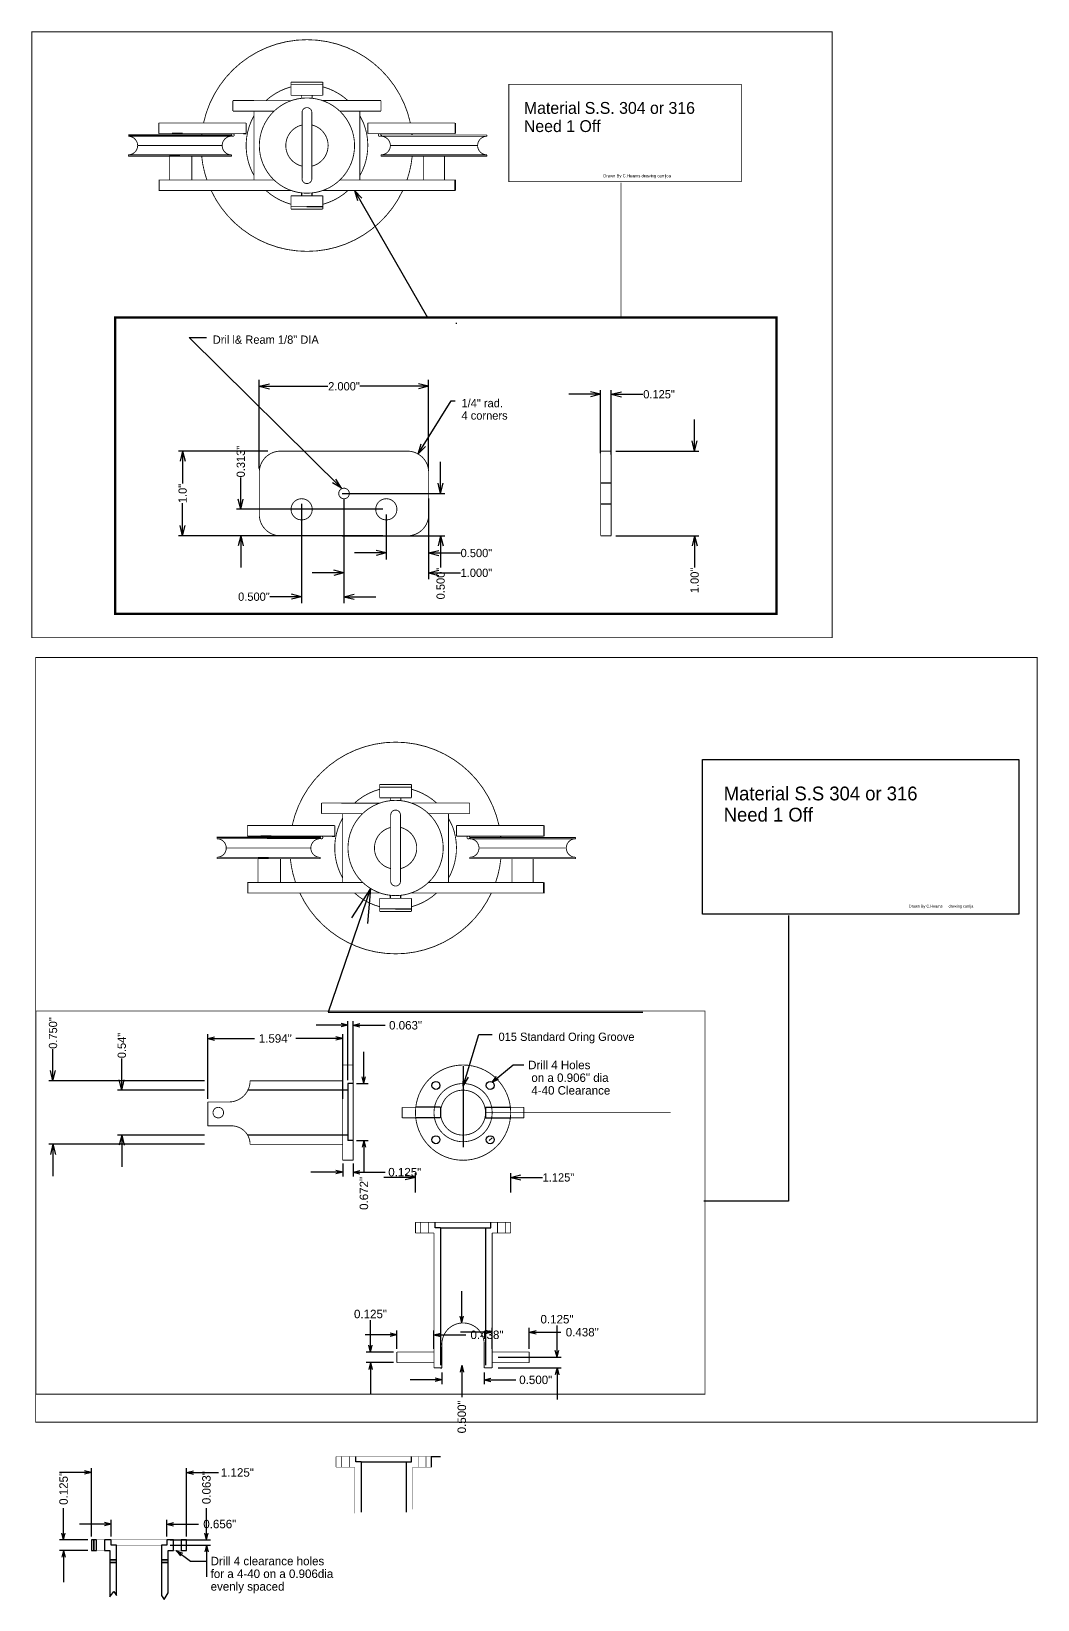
# Model space of a CAD drawing. Extents: x 6.1 to 72.1, y 39.6 to 86.4.
# Drawn here: x 18.51 to 30.4, y 39.56 to 58.08 of the extents above; entities that cross this region are included whole.
import ezdxf
from ezdxf.enums import TextEntityAlignment as Align

# ---------------------------------------------------------------- set-up
doc = ezdxf.new("R2010")
doc.units = 0
doc.linetypes.add('DOTS', pattern=[0])
doc.layers.add('LAYER01', color=7, linetype='CONTINUOUS')

# ---------------------------------------------------------------- blocks, each defined once
blk = doc.blocks.new('OPENARROW')
at = {"layer": 'LAYER01', "color": 0, "linetype": 'CONTINUOUS'}
for q in [(2, 0.5), (2, -0.5)]:
    blk.add_line((0, 0), q, dxfattribs=at)

msp = doc.modelspace()

# ---------------------------------------------------------------- linework, layer by layer
at = {"layer": 'LAYER01', "color": 0, "linetype": 'CONTINUOUS'}
for p, q in [((20.297, 56.875), (20.172, 56.875)), ((21.016, 56.875), (21.047, 56.875)), ((23.516, 57), (23.516, 56.875)), ((20.875, 56.859), (19.656, 56.859)), ((20.25, 56.859), (20.875, 56.859)), ((20.875, 56.859), (20.875, 56.845)), ((22.641, 56.859), (22.641, 56.844)), ((20.266, 56.609), (20.141, 56.609)), ((23.516, 56.328), (23.516, 56.203)), ((21.703, 56.172), (21.703, 56.141)), ((21.828, 56.141), (21.828, 56.172)), ((21.766, 56.016), (21.953, 56.016)), ((21.203, 52.919), (21.203, 53.966)), ((23.203, 52.919), (23.203, 53.966)), ((21.203, 53.891), (22.014, 53.891)), ((23.203, 53.891), (22.392, 53.891)), ((25.234, 53.797), (24.859, 53.797)), ((25.234, 53.102), (25.234, 53.847)), ((25.359, 53.087), (25.359, 53.847)), ((25.359, 53.797), (25.734, 53.797)), ((26.344, 53.125), (26.344, 53.5)), ((21.304, 53.125), (20.247, 53.125)), ((20.297, 53.125), (20.297, 52.741)), ((23.344, 52.625), (23.344, 53)), ((25.415, 53.125), (26.394, 53.125)), ((20.984, 52.438), (20.984, 52.812)), ((22.181, 52.625), (23.394, 52.625)), ((20.297, 52.125), (20.297, 52.509)), ((22.663, 52.438), (20.934, 52.438)), ((21.703, 52.502), (21.703, 51.331)), ((22.203, 52.565), (22.203, 51.612)), ((22.203, 52.502), (22.203, 51.331)), ((23.203, 52.565), (23.203, 51.612)), ((22.703, 52.377), (22.703, 51.847)), ((23.203, 52.377), (23.203, 51.847)), ((21.304, 52.125), (20.247, 52.125)), ((22.663, 52.125), (20.934, 52.125)), ((20.984, 52.125), (20.984, 51.75)), ((22.181, 52.125), (23.394, 52.125)), ((23.344, 52.125), (23.344, 51.75)), ((25.415, 52.125), (26.394, 52.125)), ((26.344, 52.125), (26.344, 51.75)), ((22.703, 51.922), (22.328, 51.922)), ((23.203, 51.922), (23.578, 51.922)), ((22.203, 51.688), (21.828, 51.688)), ((23.203, 51.688), (23.578, 51.688)), ((21.703, 51.406), (21.328, 51.406)), ((22.203, 51.406), (22.578, 51.406)), ((21.922, 48.562), (20.703, 48.562)), ((21.344, 48.578), (21.219, 48.578)), ((21.297, 48.562), (21.922, 48.562)), ((21.922, 48.562), (21.922, 48.548)), ((22.062, 48.578), (22.094, 48.578)), ((23.688, 48.562), (23.688, 48.547)), ((24.562, 48.703), (24.562, 48.578)), ((21.312, 48.312), (21.188, 48.312)), ((24.562, 48.031), (24.562, 47.906)), ((22.75, 47.875), (22.75, 47.844)), ((22.875, 47.844), (22.875, 47.875)), ((22.812, 47.719), (23, 47.719)), ((27.453, 47.641), (27.453, 44.266)), ((22.25, 46.344), (21.875, 46.344)), ((22.25, 45.696), (22.25, 46.394)), ((22.312, 45.696), (22.312, 46.394)), ((22.312, 46.344), (22.688, 46.344)), ((20.594, 45.477), (20.594, 46.237)), ((20.594, 46.188), (21.148, 46.188)), ((22.188, 46.188), (21.633, 46.188)), ((22.188, 45.477), (22.188, 46.237)), ((18.766, 45.688), (18.766, 46.062)), ((19.578, 45.578), (19.578, 45.953)), ((22.438, 45.656), (22.438, 46.031)), ((23.609, 45.859), (23.609, 44.906)), ((20.554, 45.688), (18.716, 45.688)), ((20.554, 45.578), (19.528, 45.578)), ((22.352, 45.656), (22.488, 45.656)), ((23.344, 45.375), (23.344, 45.25)), ((23.875, 45.375), (23.875, 45.25)), ((20.554, 45.047), (19.528, 45.047)), ((19.578, 45.047), (19.578, 44.672)), ((23.919, 44.981), (23.952, 45.014)), ((20.554, 44.938), (18.716, 44.938)), ((18.766, 44.938), (18.766, 44.562)), ((22.352, 44.984), (22.488, 44.984)), ((22.438, 44.984), (22.438, 44.609)), ((22.188, 44.71), (22.188, 44.559)), ((22.312, 44.71), (22.312, 44.559)), ((22.188, 44.609), (21.812, 44.609)), ((22.312, 44.609), (22.688, 44.609)), ((23.047, 44.547), (22.672, 44.547)), ((23.047, 44.368), (23.047, 44.597)), ((24.172, 44.368), (24.172, 44.597)), ((24.172, 44.547), (24.547, 44.547)), ((27.453, 44.266), (26.453, 44.266)), ((23.594, 42.828), (23.594, 43.203)), ((22.516, 42.484), (22.516, 42.859)), ((24.719, 42.422), (24.719, 42.797)), ((22.828, 42.688), (22.453, 42.688)), ((22.828, 42.524), (22.828, 42.737)), ((23.266, 42.524), (23.266, 42.737)), ((23.266, 42.688), (23.641, 42.688)), ((23.953, 42.719), (23.578, 42.719)), ((23.953, 42.524), (23.953, 42.769)), ((24.391, 42.524), (24.391, 42.769)), ((24.391, 42.719), (24.766, 42.719)), ((22.788, 42.484), (22.466, 42.484)), ((24.024, 42.422), (24.769, 42.422)), ((22.788, 42.359), (22.466, 42.359)), ((22.516, 42.359), (22.516, 41.984)), ((23.344, 42.297), (23.359, 42.297)), ((23.359, 42.241), (23.359, 42.106)), ((23.594, 42.328), (23.594, 41.953)), ((23.859, 42.241), (23.859, 42.106)), ((24.024, 42.297), (24.769, 42.297)), ((24.719, 42.297), (24.719, 41.922)), ((23.359, 42.156), (22.984, 42.156)), ((23.859, 42.156), (24.234, 42.156)), ((23.234, 41.25), (23.234, 41.125)), ((23.234, 41.25), (23.344, 41.25)), ((19.219, 41.062), (18.844, 41.062)), ((19.219, 40.306), (19.219, 41.112)), ((20.344, 40.306), (20.344, 41.112)), ((20.344, 41.062), (20.719, 41.062)), ((18.891, 40.266), (18.891, 40.641)), ((20.578, 40.266), (20.578, 40.641)), ((19.453, 40.453), (19.078, 40.453)), ((19.453, 40.306), (19.453, 40.503)), ((20.109, 40.306), (20.109, 40.503)), ((20.109, 40.453), (20.484, 40.453)), ((19.179, 40.266), (18.841, 40.266)), ((20.149, 40.266), (20.628, 40.266)), ((20.149, 40.203), (20.628, 40.203)), ((20.344, 40.266), (20.453, 40.266)), ((20.578, 40.203), (20.578, 39.828)), ((19.179, 40.141), (18.841, 40.141)), ((18.891, 40.141), (18.891, 39.766))]:
    msp.add_line(p, q, dxfattribs=at)
at = {"layer": 'LAYER01', "color": 0, "linetype": 'DOTS'}
for p, q in [((25.234, 52.75), (25.359, 52.75)), ((25.359, 52.5), (25.234, 52.5)), ((27.453, 47.641), (27.453, 44.609)), ((22.25, 45.578), (21.062, 45.578)), ((22.312, 45.656), (22.25, 45.656)), ((22.25, 45.656), (22.25, 44.984)), ((23.344, 45.375), (23.047, 45.375)), ((23.344, 45.25), (23.047, 45.25)), ((23.875, 45.375), (24.172, 45.375)), ((23.875, 45.25), (24.172, 45.25)), ((22.25, 45.047), (21.062, 45.047)), ((22.312, 44.984), (22.25, 44.984)), ((23.281, 43.953), (23.281, 44.016)), ((23.281, 43.953), (23.281, 44.016)), ((23.344, 43.953), (23.281, 43.953)), ((23.344, 43.953), (23.281, 43.953)), ((23.344, 43.953), (23.344, 42.328)), ((23.344, 43.953), (23.875, 43.953)), ((23.875, 43.953), (23.938, 43.953)), ((23.875, 43.938), (23.875, 42.328)), ((23.938, 43.953), (23.938, 44.016)), ((22.344, 41.188), (22.344, 41.25)), ((22.406, 41.188), (22.344, 41.188)), ((22.406, 41.188), (22.938, 41.188)), ((22.406, 41.188), (22.406, 40.594)), ((22.938, 41.188), (23, 41.188)), ((22.938, 41.188), (22.938, 40.594)), ((23, 41.188), (23, 41.25))]:
    msp.add_line(p, q, dxfattribs=at)
at = {"layer": 'LAYER01', "color": 0, "linetype": 'CONTINUOUS'}
for points, const_width in [([(18.516, 58.078), (27.969, 58.078), (27.969, 50.922), (18.516, 50.922)], 0.01), ([(24.151, 57.458), (26.896, 57.458), (26.896, 56.307), (24.151, 56.307)], 0.01), ([(19.501, 54.703), (27.312, 54.703), (27.312, 51.204), (19.501, 51.204)], 0.03), ([(18.562, 50.688), (30.391, 50.688), (30.391, 41.656), (18.562, 41.656)], 0.01), ([(18.566, 46.513), (26.466, 46.513), (26.466, 41.987), (18.566, 41.987)], 0.01)]:
    msp.add_lwpolyline(points, close=True, dxfattribs=dict(at, const_width=const_width))
at = {"layer": 'LAYER01', "color": 0, "linetype": 'CONTINUOUS', "const_width": 0.01}
for points in [[(22.987, 57.001, 0.805527), (20.544, 57.001, 0.805527)], [(21.577, 57.428, 0.119659), (21.28, 57.264, 0.119659)], [(22.25, 57.265, 0.118811), (21.955, 57.428, 0.118811)], [(22.328, 56.734, 1), (21.203, 56.734, 1), (22.328, 56.734, 1)], [(21.141, 57.089, 0.265174), (21.142, 56.377, 0.265174)], [(21.823, 57.125, 1), (21.708, 57.125, 1)], [(20.524, 56.876, 0.00344), (20.522, 56.859, 0.00344)], [(20.524, 56.876, 0.003442), (20.522, 56.859, 0.003442)], [(20.906, 56.859, 1), (20.875, 56.859, 1), (20.906, 56.859, 1)], [(21.701, 56.976, 0.774508), (21.705, 56.492, 0.774508)], [(21.826, 56.492, 0.774508), (21.83, 56.976, 0.774508)], [(22.389, 56.376, 0.228435), (22.434, 56.999, 0.228435)], [(22.641, 56.859, 1), (22.609, 56.859, 1), (22.641, 56.859, 1)], [(19.656, 56.625, 1), (19.656, 56.844, 1)], [(20.875, 56.845, 1), (20.875, 56.624, 1)], [(22.641, 56.625, 1), (22.641, 56.844, 1)], [(23.891, 56.844, 1), (23.891, 56.625, 1)], [(20.522, 56.608, 0.057238), (20.583, 56.33, 0.057238)], [(22.948, 56.33, 0.057552), (23.009, 56.61, 0.057552)], [(21.707, 56.344, 1.130655), (21.822, 56.358, 1.130655)], [(20.635, 56.201, 0.633668), (22.896, 56.201, 0.633668)], [(21.283, 56.202, 0.118714), (21.578, 56.041, 0.118714)], [(21.954, 56.041, 0.119185), (22.25, 56.203, 0.119185)], [(21.453, 53.125, 0.414214), (21.203, 52.875, 0.414214)], [(23.203, 52.875, 0.414214), (22.953, 53.125, 0.414214)], [(22.266, 52.625, 1), (22.141, 52.625, 1), (22.266, 52.625, 1)], [(22.266, 52.625, 1), (22.141, 52.625, 1), (22.266, 52.625, 1)], [(22.266, 52.625, 1), (22.141, 52.625, 1), (22.266, 52.625, 1)], [(22.266, 52.625, 1), (22.141, 52.625, 1), (22.266, 52.625, 1)], [(21.828, 52.438, 1), (21.578, 52.438, 1), (21.828, 52.438, 1)], [(22.828, 52.438, 1), (22.578, 52.438, 1), (22.828, 52.438, 1)], [(21.203, 52.375, 0.414214), (21.453, 52.125, 0.414214)], [(22.953, 52.125, 0.414214), (23.203, 52.375, 0.414214)], [(24.034, 48.704, 0.805527), (21.591, 48.704, 0.805527)], [(22.623, 49.131, 0.119659), (22.326, 48.967, 0.119659)], [(23.297, 48.969, 0.118811), (23.002, 49.131, 0.118811)], [(23.375, 48.438, 1), (22.25, 48.438, 1), (23.375, 48.438, 1)], [(22.187, 48.792, 0.265174), (22.189, 48.08, 0.265174)], [(22.87, 48.828, 1), (22.755, 48.828, 1)], [(20.703, 48.328, 1), (20.703, 48.547, 1)], [(21.57, 48.579, 0.00344), (21.569, 48.562, 0.00344)], [(21.571, 48.579, 0.003442), (21.569, 48.562, 0.003442)], [(21.922, 48.548, 1), (21.922, 48.327, 1)], [(21.953, 48.562, 1), (21.922, 48.562, 1), (21.953, 48.562, 1)], [(22.748, 48.679, 0.774508), (22.752, 48.195, 0.774508)], [(22.873, 48.195, 0.774508), (22.877, 48.679, 0.774508)], [(23.436, 48.079, 0.228435), (23.481, 48.702, 0.228435)], [(23.688, 48.562, 1), (23.656, 48.562, 1), (23.688, 48.562, 1)], [(23.688, 48.328, 1), (23.688, 48.547, 1)], [(24.938, 48.547, 1), (24.938, 48.328, 1)], [(21.569, 48.312, 0.057238), (21.63, 48.033, 0.057238)], [(23.995, 48.033, 0.057552), (24.056, 48.313, 0.057552)], [(22.754, 48.047, 1.130655), (22.869, 48.061, 1.130655)], [(21.682, 47.904, 0.633668), (23.943, 47.904, 0.633668)], [(22.329, 47.905, 0.118714), (22.625, 47.744, 0.118714)], [(23.001, 47.744, 0.119185), (23.297, 47.906, 0.119185)], [(24.172, 45.312, 1), (23.047, 45.312, 1), (24.172, 45.312, 1)], [(20.844, 45.438, 0.414214), (21.094, 45.688, 0.414214)], [(23.953, 45.312, 1), (23.266, 45.312, 1), (23.953, 45.312, 1)], [(23.875, 45.312, 1), (23.344, 45.312, 1), (23.875, 45.312, 1)], [(20.781, 45.312, 1), (20.656, 45.312, 1), (20.781, 45.312, 1)], [(21.094, 44.938, 0.414214), (20.875, 45.156, 0.414214)], [(23.859, 42.578, 1.064194), (23.361, 42.547, 1.064194)]]:
    msp.add_lwpolyline(points, format="xyb", dxfattribs=at)
at = {"layer": 'LAYER01', "color": 0, "linetype": 'CONTINUOUS'}
for points, const_width in [([(21.578, 57.484), (21.953, 57.484)], 0.01), ([(21.578, 57.453), (21.578, 57.484)], 0.01), ([(21.953, 57.453), (21.578, 57.453)], 0.01), ([(21.578, 57.453), (21.578, 57.328)], 0.01), ([(21.953, 57.484), (21.953, 57.453)], 0.01), ([(21.953, 57.328), (21.953, 57.453)], 0.01), ([(20.891, 57.141), (20.891, 57.266)], 0.01), ([(20.891, 57.266), (21.141, 57.266)], 0.01), ([(21.578, 57.265), (21.125, 57.265)], 0.01), ([(21.578, 57.328), (21.953, 57.328)], 0.01), ([(21.703, 57.297), (21.703, 57.328)], 0.01), ([(21.766, 57.328), (21.953, 57.328)], 0.01), ([(21.828, 57.297), (21.828, 57.328)], 0.01), ([(21.953, 57.266), (22.406, 57.266)], 0.01), ([(22.641, 57.266), (21.953, 57.266)], 0.01), ([(22.641, 57.141), (22.641, 57.266)], 0.01), ([(21.141, 57.141), (20.891, 57.141)], 0.01), ([(21.125, 57.141), (21.375, 57.141)], 0.01), ([(21.141, 56.328), (21.141, 57.141)], 0.01), ([(21.708, 57.125), (21.708, 56.344)], 0.01), ([(21.823, 57.125), (21.823, 56.344)], 0.01), ([(22.156, 57.141), (22.641, 57.141)], 0.01), ([(22.391, 57.141), (22.391, 56.328)], 0.01), ([(22.434, 56.999), (22.391, 57.085)], 0.01), ([(20.157, 57), (20.016, 57)], 0.01), ([(20.016, 57), (20.016, 56.875)], 0.01), ([(20.25, 56.875), (20.016, 56.875)], 0.01), ([(20.266, 56.875), (20.125, 56.875)], 0.01), ([(21.047, 57), (20.157, 57)], 0.01), ([(20.157, 56.875), (21.016, 56.875)], 0.01), ([(20.907, 56.875), (21.047, 56.875)], 0.01), ([(21.047, 56.875), (21.047, 57)], 0.01), ([(23.375, 57), (22.484, 57)], 0.01), ([(22.484, 56.875), (22.484, 57)], 0.01), ([(22.484, 56.875), (23.375, 56.875)], 0.01), ([(23.266, 56.875), (23.516, 56.875)], 0.01), ([(23.375, 57), (23.516, 57)], 0.01), ([(23.516, 56.875), (23.516, 57)], 0.01), ([(20.875, 56.859), (19.656, 56.859)], 0.01), ([(20.875, 56.845), (19.656, 56.845)], 0.01), ([(20.765, 56.734), (19.766, 56.734)], 0.01), ([(19.766, 56.734), (20.266, 56.734)], 0.01), ([(20.25, 56.859), (20.875, 56.859)], 0.01), ([(22.672, 56.859), (22.641, 56.859)], 0.01), ([(22.641, 56.844), (23.891, 56.844)], 0.01), ([(23.891, 56.859), (22.672, 56.859)], 0.01), ([(23.781, 56.734), (22.75, 56.734)], 0.01), ([(23.891, 56.859), (23.891, 56.845)], 0.01), ([(19.656, 56.609), (19.656, 56.625)], 0.01), ([(20.875, 56.624), (19.656, 56.624)], 0.01), ([(19.656, 56.609), (20.875, 56.609)], 0.01), ([(20.141, 56.609), (20.141, 56.359)], 0.01), ([(20.406, 56.609), (20.406, 56.359)], 0.01), ([(20.875, 56.624), (20.875, 56.609)], 0.01), ([(22.641, 56.625), (23.875, 56.625)], 0.01), ([(22.641, 56.625), (22.641, 56.609)], 0.01), ([(22.641, 56.609), (23.891, 56.609)], 0.01), ([(23.141, 56.609), (23.141, 56.359)], 0.01), ([(23.391, 56.609), (23.391, 56.359)], 0.01), ([(23.891, 56.624), (23.891, 56.609)], 0.01), ([(21.375, 56.328), (20.016, 56.328)], 0.01), ([(20.375, 56.328), (20.016, 56.328)], 0.01), ([(20.021, 56.328), (20.021, 56.203)], 0.01), ([(20.141, 56.391), (20.141, 56.328)], 0.01), ([(20.406, 56.391), (20.406, 56.328)], 0.01), ([(22.156, 56.328), (23.25, 56.328)], 0.01), ([(23.141, 56.484), (23.141, 56.328)], 0.01), ([(23.234, 56.328), (23.516, 56.328)], 0.01), ([(23.391, 56.469), (23.391, 56.328)], 0.01), ([(23.511, 56.203), (23.511, 56.328)], 0.01), ([(20.344, 56.203), (20.016, 56.203)], 0.01), ([(20.5, 56.203), (20.281, 56.203)], 0.01), ([(20.5, 56.203), (21.578, 56.203)], 0.01), ([(21.953, 56.141), (21.578, 56.141)], 0.01), ([(21.578, 56.141), (21.578, 56.016)], 0.01), ([(21.953, 56.203), (23.297, 56.203)], 0.01), ([(21.953, 56.016), (21.953, 56.141)], 0.01), ([(23.219, 56.203), (23.516, 56.203)], 0.01), ([(25.474, 56.297), (25.474, 54.719)], 0.01), ([(21.578, 56.016), (21.953, 56.016)], 0.01), ([(21.578, 56.016), (21.578, 55.984)], 0.01), ([(21.578, 55.984), (21.953, 55.984)], 0.01), ([(21.953, 55.984), (21.953, 56.016)], 0.01), ([(21.453, 53.125), (21.594, 53.125)], 0.01), ([(21.562, 53.125), (22.844, 53.125)], 0.01), ([(22.828, 53.125), (22.953, 53.125)], 0.01), ([(25.234, 52.125), (25.234, 53.125)], 0.01), ([(25.234, 53.125), (25.359, 53.125)], 0.01), ([(25.359, 53.125), (25.359, 52.125)], 0.01), ([(21.203, 52.891), (21.203, 52.359)], 0.01), ([(23.203, 52.359), (23.203, 52.891)], 0.01), ([(21.453, 52.125), (21.578, 52.125)], 0.01), ([(21.562, 52.125), (22.844, 52.125)], 0.01), ([(22.828, 52.125), (22.953, 52.125)], 0.01), ([(25.359, 52.125), (25.234, 52.125)], 0.01), ([(22.625, 49.188), (23, 49.188)], 0.01), ([(22.625, 49.156), (22.625, 49.188)], 0.01), ([(23, 49.156), (22.625, 49.156)], 0.01), ([(22.625, 49.156), (22.625, 49.031)], 0.01), ([(23, 49.188), (23, 49.156)], 0.01), ([(23, 49.031), (23, 49.156)], 0.01), ([(21.938, 48.844), (21.938, 48.969)], 0.01), ([(21.938, 48.969), (22.188, 48.969)], 0.01), ([(22.625, 48.968), (22.172, 48.968)], 0.01), ([(22.625, 49.031), (23, 49.031)], 0.01), ([(22.75, 49), (22.75, 49.031)], 0.01), ([(22.812, 49.031), (23, 49.031)], 0.01), ([(22.875, 49), (22.875, 49.031)], 0.01), ([(23.688, 48.969), (23, 48.969)], 0.01), ([(23, 48.969), (23.453, 48.969)], 0.01), ([(23.688, 48.844), (23.688, 48.969)], 0.01), ([(22.188, 48.844), (21.938, 48.844)], 0.01), ([(22.172, 48.844), (22.422, 48.844)], 0.01), ([(22.188, 48.031), (22.188, 48.844)], 0.01), ([(22.755, 48.828), (22.755, 48.047)], 0.01), ([(22.87, 48.828), (22.87, 48.047)], 0.01), ([(23.203, 48.844), (23.688, 48.844)], 0.01), ([(23.438, 48.844), (23.438, 48.031)], 0.01), ([(23.481, 48.702), (23.438, 48.788)], 0.01), ([(21.922, 48.562), (20.703, 48.562)], 0.01), ([(20.703, 48.562), (20.703, 48.547)], 0.01), ([(21.922, 48.548), (20.703, 48.548)], 0.01), ([(21.203, 48.703), (21.062, 48.703)], 0.01), ([(21.062, 48.703), (21.062, 48.578)], 0.01), ([(21.297, 48.578), (21.062, 48.578)], 0.01), ([(21.312, 48.578), (21.172, 48.578)], 0.01), ([(22.094, 48.703), (21.203, 48.703)], 0.01), ([(21.203, 48.578), (22.062, 48.578)], 0.01), ([(21.297, 48.562), (21.922, 48.562)], 0.01), ([(21.953, 48.578), (22.094, 48.578)], 0.01), ([(22.094, 48.578), (22.094, 48.703)], 0.01), ([(24.422, 48.703), (23.531, 48.703)], 0.01), ([(23.531, 48.578), (23.531, 48.703)], 0.01), ([(23.531, 48.578), (24.422, 48.578)], 0.01), ([(23.719, 48.562), (23.688, 48.562)], 0.01), ([(23.688, 48.547), (24.938, 48.547)], 0.01), ([(24.938, 48.562), (23.719, 48.562)], 0.01), ([(24.312, 48.578), (24.562, 48.578)], 0.01), ([(24.422, 48.703), (24.562, 48.703)], 0.01), ([(24.562, 48.578), (24.562, 48.703)], 0.01), ([(24.938, 48.562), (24.938, 48.548)], 0.01), ([(20.812, 48.438), (21.312, 48.438)], 0.01), ([(21.811, 48.438), (20.812, 48.438)], 0.01), ([(24.828, 48.438), (23.797, 48.438)], 0.01), ([(20.703, 48.312), (20.703, 48.328)], 0.01), ([(21.922, 48.327), (20.703, 48.327)], 0.01), ([(20.703, 48.312), (21.922, 48.312)], 0.01), ([(21.188, 48.312), (21.188, 48.062)], 0.01), ([(21.453, 48.312), (21.453, 48.062)], 0.01), ([(21.922, 48.327), (21.922, 48.312)], 0.01), ([(23.688, 48.328), (23.688, 48.312)], 0.01), ([(23.688, 48.328), (24.922, 48.328)], 0.01), ([(23.688, 48.312), (24.938, 48.312)], 0.01), ([(24.188, 48.312), (24.188, 48.062)], 0.01), ([(24.188, 48.188), (24.188, 48.031)], 0.01), ([(24.438, 48.312), (24.438, 48.062)], 0.01), ([(24.438, 48.172), (24.438, 48.031)], 0.01), ([(24.938, 48.327), (24.938, 48.312)], 0.01), ([(21.422, 48.031), (21.062, 48.031)], 0.01), ([(22.422, 48.031), (21.062, 48.031)], 0.01), ([(21.067, 48.031), (21.067, 47.906)], 0.01), ([(21.188, 48.094), (21.188, 48.031)], 0.01), ([(21.453, 48.094), (21.453, 48.031)], 0.01), ([(23.203, 48.031), (24.297, 48.031)], 0.01), ([(24.281, 48.031), (24.562, 48.031)], 0.01), ([(24.558, 47.906), (24.558, 48.031)], 0.01), ([(21.391, 47.906), (21.062, 47.906)], 0.01), ([(21.547, 47.906), (21.328, 47.906)], 0.01), ([(21.547, 47.906), (22.625, 47.906)], 0.01), ([(23, 47.844), (22.625, 47.844)], 0.01), ([(22.625, 47.844), (22.625, 47.719)], 0.01), ([(23, 47.906), (24.344, 47.906)], 0.01), ([(23, 47.719), (23, 47.844)], 0.01), ([(24.266, 47.906), (24.562, 47.906)], 0.01), ([(22.625, 47.719), (22.625, 47.688)], 0.01), ([(22.625, 47.719), (23, 47.719)], 0.01), ([(22.625, 47.688), (23, 47.688)], 0.01), ([(23, 47.688), (23, 47.719)], 0.01), ([(22.312, 45.875), (22.188, 45.875)], 0.01), ([(22.188, 45.875), (22.188, 44.75)], 0.01), ([(22.312, 44.75), (22.312, 45.875)], 0.01), ([(21.094, 45.688), (22.125, 45.688)], 0.01), ([(22.125, 45.688), (22.188, 45.688)], 0.01), ([(20.844, 45.438), (20.594, 45.438)], 0.01), ([(20.594, 45.156), (20.594, 45.438)], 0.01), ([(23.047, 45.375), (22.891, 45.375)], 0.01), ([(22.891, 45.375), (22.891, 45.25)], 0.01), ([(22.891, 45.25), (23.047, 45.25)], 0.01), ([(23.875, 45.312), (26.062, 45.312)], 0.005), ([(24.328, 45.375), (24.172, 45.375)], 0.01), ([(24.172, 45.25), (24.328, 45.25)], 0.01), ([(24.328, 45.25), (24.328, 45.375)], 0.01), ([(20.875, 45.156), (20.594, 45.156)], 0.01), ([(22.125, 44.938), (21.094, 44.938)], 0.01), ([(22.125, 44.938), (22.188, 44.938)], 0.01), ([(22.188, 44.75), (22.312, 44.75)], 0.01), ([(23.047, 43.891), (23.047, 44.016)], 0.01), ([(23.047, 44.016), (24.172, 44.016)], 0.01), ([(23.109, 43.891), (23.109, 44.016)], 0.01), ([(23.203, 43.891), (23.203, 44.016)], 0.01), ([(24.016, 43.891), (24.016, 44.016)], 0.01), ([(24.109, 43.891), (24.109, 44.016)], 0.01), ([(24.172, 44.016), (24.172, 43.891)], 0.01), ([(23.047, 43.891), (23.266, 43.891)], 0.01), ([(23.266, 43.891), (23.266, 43.344)], 0.01), ([(23.953, 43.891), (24.172, 43.891)], 0.01), ([(23.953, 43.891), (23.953, 43.391)], 0.01), ([(24.109, 43.891), (24.172, 43.891)], 0.01), ([(23.266, 43.344), (23.266, 42.297)], 0.01), ([(23.953, 43.391), (23.953, 42.297)], 0.01), ([(22.828, 42.484), (23.234, 42.484)], 0.01), ([(22.828, 42.484), (22.828, 42.359)], 0.01), ([(23.234, 42.484), (23.266, 42.484)], 0.01), ([(23.359, 42.547), (23.359, 42.297)], 0.01), ([(23.859, 42.578), (23.859, 42.297)], 0.01), ([(23.984, 42.484), (23.953, 42.484)], 0.01), ([(24.391, 42.484), (23.984, 42.484)], 0.01), ([(24.391, 42.484), (24.391, 42.359)], 0.01), ([(23.234, 42.359), (23.266, 42.359)], 0.01), ([(23.266, 42.297), (23.344, 42.297)], 0.01), ([(23.953, 42.297), (23.859, 42.297)], 0.01), ([(23.984, 42.359), (23.953, 42.359)], 0.01), ([(23.984, 42.359), (24.391, 42.359)], 0.01), ([(22.109, 41.25), (23.234, 41.25)], 0.005), ([(22.109, 41.125), (22.109, 41.25)], 0.005), ([(22.109, 41.125), (22.328, 41.125)], 0.005), ([(22.172, 41.125), (22.172, 41.25)], 0.005), ([(22.266, 41.125), (22.266, 41.25)], 0.005), ([(22.328, 41.125), (22.328, 40.578)], 0.005), ([(23.016, 41.125), (23.016, 40.625)], 0.005), ([(23.016, 41.125), (23.234, 41.125)], 0.005), ([(23.078, 41.125), (23.078, 41.25)], 0.005), ([(23.172, 41.125), (23.172, 41.25)], 0.005), ([(23.172, 41.125), (23.234, 41.125)], 0.005), ([(19.219, 40.266), (20.344, 40.266)], 0.005), ([(19.219, 40.141), (19.219, 40.266)], 0.005), ([(19.281, 40.141), (19.281, 40.266)], 0.005), ([(19.375, 40.141), (19.375, 40.266)], 0.005), ([(19.453, 40.203), (19.453, 40.266)], 0.005), ([(19.516, 40.203), (19.453, 40.203)], 0.005), ([(19.516, 40.203), (20.047, 40.203)], 0.005), ([(19.516, 40.203), (19.516, 39.609)], 0.005), ([(20.047, 40.203), (20.047, 39.609)], 0.005), ([(20.047, 40.203), (20.109, 40.203)], 0.005), ([(20.109, 40.203), (20.109, 40.266)], 0.005), ([(20.188, 40.141), (20.188, 40.266)], 0.005), ([(20.281, 40.141), (20.281, 40.266)], 0.005), ([(20.344, 40.141), (20.344, 40.266)], 0.005), ([(19.219, 40.141), (19.438, 40.141)], 0.005), ([(19.438, 40.141), (19.438, 39.594)], 0.005), ([(20.125, 40.141), (20.125, 39.641)], 0.005), ([(20.125, 40.141), (20.344, 40.141)], 0.005), ([(20.281, 40.141), (20.344, 40.141)], 0.005), ([(19.484, 39.656), (19.438, 39.594)], 0.005), ([(19.516, 39.609), (19.484, 39.656)], 0.005), ([(20.078, 39.562), (20.125, 39.641)], 0.005), ([(20.047, 39.609), (20.078, 39.562)], 0.005)]:
    msp.add_lwpolyline(points, dxfattribs=dict(at, const_width=const_width))
for points in [[(22.328, 56.203), (23.188, 54.703), (23.438, 54.703)], [(22.172, 52.688), (20.375, 54.469), (20.578, 54.469)], [(23.078, 53.094), (23.469, 53.719), (23.516, 53.719)], [(22.516, 47.958), (22.016, 46.5), (25.734, 46.5)], [(23.609, 45.625), (23.797, 46.234), (23.953, 46.234)], [(20.219, 40.141), (20.391, 40.016), (20.578, 40.016)]]:
    msp.add_lwpolyline(points, dxfattribs=at)
for points in [[(26.438, 49.484), (30.172, 49.484), (30.172, 47.656), (26.438, 47.656)], [(19.25, 40.266), (19.219, 40.266), (19.219, 40.141), (19.25, 40.141)], [(19.281, 40.266), (19.25, 40.266), (19.25, 40.141), (19.281, 40.141)], [(19.516, 40.203), (19.453, 40.203), (19.453, 40.266), (19.375, 40.266), (19.375, 40.141), (19.438, 40.141), (19.438, 40.031), (19.516, 40.031)], [(20.125, 40.141), (20.188, 40.141), (20.188, 40.266), (20.109, 40.266), (20.109, 40.203), (20.047, 40.203), (20.047, 40.031), (20.125, 40.031)], [(20.344, 40.266), (20.281, 40.266), (20.281, 40.141), (20.344, 40.141)], [(19.516, 40.031), (19.438, 40.031), (19.438, 40), (19.516, 40)], [(20.125, 40.031), (20.047, 40.031), (20.047, 40), (20.125, 40)], [(19.516, 40), (19.438, 40), (19.438, 39.594), (19.484, 39.656), (19.516, 39.609)], [(20.125, 40), (20.047, 40), (20.047, 39.609), (20.078, 39.562), (20.125, 39.641)]]:
    msp.add_lwpolyline(points, close=True, dxfattribs=at)
at = {"layer": 'LAYER01', "color": 0, "linetype": 'DOTS'}
msp.add_lwpolyline([(23.953, 45.672), (24.203, 45.875), (24.328, 45.875)], dxfattribs=at)
at = {"layer": 'LAYER01', "color": 0, "linetype": 'DOTS', "const_width": 0.01}
msp.add_lwpolyline([(23.234, 42.359), (22.828, 42.359)], dxfattribs=at)
at = {"layer": 'LAYER01', "color": 0, "linetype": 'CONTINUOUS'}
for centre in [(23.289, 45.633), (23.93, 45.633), (23.289, 44.992), (23.93, 44.992)]:
    msp.add_circle(centre, 0.0469, dxfattribs=at)
for centre, start, end in [((21.766, 56.735), 5.7535, 6.4706), ((21.766, 56.734), 5.7106, 6.4188), ((22.812, 48.438), 5.7535, 6.4706), ((22.812, 48.438), 5.7106, 6.4188)]:
    msp.add_arc(centre, 1.25, start, end, dxfattribs=at)

# ---------------------------------------------------------------- block references
at = {"layer": 'LAYER01', "color": 0}
for p, xscale, yscale, rotation in [((22.328, 56.203), 0.06, 0.06, 299.80911420671), ((23.203, 53.891), 0.06, 0.06, 180), ((25.234, 53.797), 0.06, 0.06, 180), ((23.078, 53.094), 0.06, 0.06, 57.994616791917), ((26.344, 53.125), 0.06, 0.06, 90), ((20.297, 53.125), 0.06, 0.06, 270), ((22.172, 52.688), 0.06, 0.06, 135.2501983202), ((23.344, 52.625), 0.06, 0.06, 90), ((20.984, 52.438), 0.06, 0.06, 90), ((20.297, 52.125), 0.06, 0.06, 90), ((20.984, 52.125), 0.06, 0.06, 270), ((23.344, 52.125), 0.06, 0.06, 270), ((26.344, 52.125), 0.06, 0.06, 270), ((22.703, 51.922), 0.06, 0.06, 180), ((22.203, 51.688), 0.06, 0.06, 180), ((21.703, 51.406), 0.06, 0.06, 180), ((22.516, 47.958), 0.2, 0.2, 251.06963048036), ((22.25, 46.344), 0.04, 0.04, 180), ((22.188, 46.188), 0.04, 0.04, 180), ((18.766, 45.688), 0.06, 0.06, 90), ((19.578, 45.578), 0.06, 0.06, 90), ((22.438, 45.656), 0.04, 0.04, 90), ((23.609, 45.625), 0.06, 0.06, 72.897271030948), ((23.953, 45.672), 0.04, 0.04, 39.093858886229), ((19.578, 45.047), 0.06, 0.06, 270), ((18.766, 44.938), 0.06, 0.06, 270), ((22.438, 44.984), 0.04, 0.04, 270), ((22.188, 44.609), 0.04, 0.04, 180), ((23.047, 44.547), 0.06, 0.06, 180), ((23.594, 42.828), 0.04, 0.04, 90), ((22.828, 42.688), 0.04, 0.04, 180), ((23.953, 42.719), 0.04, 0.04, 180), ((22.516, 42.484), 0.04, 0.04, 90), ((24.719, 42.422), 0.04, 0.04, 90), ((22.516, 42.359), 0.04, 0.04, 270), ((23.594, 42.328), 0.04, 0.04, 270), ((24.719, 42.297), 0.04, 0.04, 270), ((23.359, 42.156), 0.04, 0.04, 180), ((19.219, 41.062), 0.04, 0.04, 180), ((19.453, 40.453), 0.04, 0.04, 180), ((18.891, 40.266), 0.04, 0.04, 90), ((20.578, 40.266), 0.04, 0.04, 90), ((20.578, 40.203), 0.04, 0.04, 270), ((18.891, 40.141), 0.04, 0.04, 270), ((20.219, 40.141), 0.04, 0.04, 323.9726266149)]:
    msp.add_blockref('OPENARROW', p, dxfattribs=dict(at, xscale=xscale, yscale=yscale, rotation=rotation))
for p, xscale, yscale in [((21.203, 53.891), 0.06, 0.06), ((25.359, 53.797), 0.06, 0.06), ((23.203, 51.922), 0.06, 0.06), ((23.203, 51.688), 0.06, 0.06), ((22.203, 51.406), 0.06, 0.06), ((22.312, 46.344), 0.04, 0.04), ((20.594, 46.188), 0.04, 0.04), ((22.312, 44.609), 0.04, 0.04), ((24.172, 44.547), 0.06, 0.06), ((23.266, 42.688), 0.04, 0.04), ((24.391, 42.719), 0.04, 0.04), ((23.859, 42.156), 0.04, 0.04), ((20.344, 41.062), 0.04, 0.04), ((20.109, 40.453), 0.04, 0.04)]:
    msp.add_blockref('OPENARROW', p, dxfattribs=dict(at, xscale=xscale, yscale=yscale))

# ---------------------------------------------------------------- texts
for s, height, p in [('Material S.S. 304 or 316', 0.14011, (24.328, 57.249)), ('Need 1 Off', 0.1401, (24.328, 57.034)), ('Drawn By C.Hearns drawing carrijca', 0.03584, (25.266, 56.395)), ('.', 0.0977, (23.512, 54.726)), ('Dril l& Ream 1/8" DIA', 0.09775, (20.653, 54.491)), ('1/4" rad.', 0.0977, (23.591, 53.741)), ('4 corners', 0.0977, (23.591, 53.595)), ('Material S.S 304 or 316', 0.16292, (26.688, 49.163)), ('Need 1 Off', 0.1629, (26.688, 48.913)), ('Drawn By C.Hearns', 0.03258, (28.875, 47.767)), ('drawing carrija', 0.03258, (29.344, 47.767)), ('015 Standard Oring Groove', 0.09775, (24.028, 46.257))]:
    msp.add_text(s, height=height, dxfattribs=at).set_placement(p, align=Align.TOP_LEFT)
for s, p in [('2.000"', (22.203, 53.891)), ('0.125"', (25.924, 53.797)), ('0.500"', (23.767, 51.922)), ('1.000"', (23.767, 51.688)), ('0.500"', (21.139, 51.406)), ('1.125"', (24.736, 44.547))]:
    msp.add_text(s, height=0.0977, dxfattribs=at).set_placement(p, align=Align.MIDDLE_CENTER)
for s, p in [('0.313"', (20.984, 53.002)), ('1.0"', (20.297, 52.625)), ('0.500"', (23.344, 51.561)), ('1.00"', (26.344, 51.598)), ('0.750"', (18.766, 46.252)), ('0.54"', (19.578, 46.105))]:
    msp.add_text(s, height=0.0977, rotation=90, dxfattribs=at).set_placement(p, align=Align.MIDDLE_CENTER)
at = {"layer": 'LAYER01', "color": 0, "width": 1.02}
for s, p in [('0.063"', (22.93, 46.344)), ('1.594"', (21.391, 46.188)), ('0.125"', (22.921, 44.609)), ('0.125"', (22.516, 42.934)), ('0.125"', (24.719, 42.872)), ('0.438"', (23.892, 42.688)), ('0.438"', (25.017, 42.719)), ('0.500"', (24.468, 42.156)), ('1.125"', (20.944, 41.062)), ('0.656"', (20.736, 40.453))]:
    msp.add_text(s, height=0.1, dxfattribs=at).set_placement(p, align=Align.MIDDLE_CENTER)
for s, p in [('Drill 4 Holes', (24.378, 45.925)), (' on a 0.906" dia ', (24.378, 45.775)), (' 4-40 Clearance', (24.378, 45.625)), ('Drill 4 clearance holes', (20.628, 40.066)), ('for a 4-40 on a 0.906dia', (20.628, 39.916)), ('evenly spaced', (20.628, 39.766))]:
    msp.add_text(s, height=0.1, dxfattribs=at).set_placement(p, align=Align.TOP_LEFT)
for s, p in [('0.672"', (22.438, 44.358)), ('0.500"', (23.594, 41.719)), ('0.125"', (18.891, 40.874)), ('0.063"', (20.578, 40.883))]:
    msp.add_text(s, height=0.1, rotation=90, dxfattribs=at).set_placement(p, align=Align.MIDDLE_CENTER)

doc.saveas('drawing.dxf')
